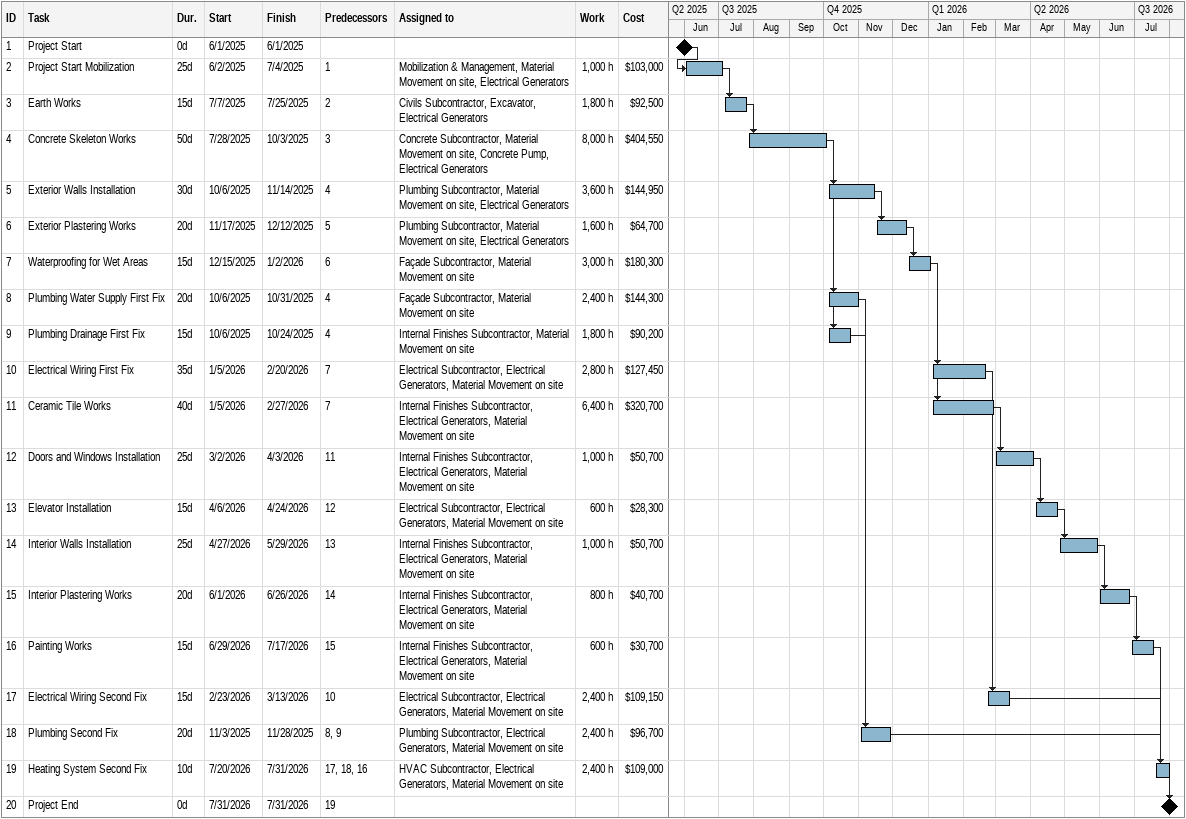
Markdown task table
| ID | Task | Duration | Start | Finish | Predecessors | Resources | Work (h) | Cost ($) |
|---|---|---|---|---|---|---|---|---|
| 1 | Project Start | 0d | 2025-06-01 | 2025-06-01 |  |  |  |  |
| 2 | Project Start Mobilization | 25d | 2025-06-02 | 2025-07-04 | 1 | Mobilization & Management, Material Movement on site, Electrical Generators | 1000 | 103000 |
| 3 | Earth Works | 15d | 2025-07-07 | 2025-07-25 | 2 | Civils Subcontractor, Excavator, Electrical Generators | 1800 | 92500 |
| 4 | Concrete Skeleton Works | 50d | 2025-07-28 | 2025-10-03 | 3 | Concrete Subcontractor, Material Movement on site, Concrete Pump, Electrical Generators | 8000 | 404550 |
| 5 | Exterior Walls Installation | 30d | 2025-10-06 | 2025-11-14 | 4 | Plumbing Subcontractor, Material Movement on site, Electrical Generators | 3600 | 144950 |
| 6 | Exterior Plastering Works | 20d | 2025-11-17 | 2025-12-12 | 5 | Plumbing Subcontractor, Material Movement on site, Electrical Generators | 1600 | 64700 |
| 7 | Waterproofing for Wet Areas | 15d | 2025-12-15 | 2026-01-02 | 6 | Façade Subcontractor, Material Movement on site | 3000 | 180300 |
| 8 | Plumbing Water Supply First Fix | 20d | 2025-10-06 | 2025-10-31 | 4 | Façade Subcontractor, Material Movement on site | 2400 | 144300 |
| 9 | Plumbing Drainage First Fix | 15d | 2025-10-06 | 2025-10-24 | 4 | Internal Finishes Subcontractor, Material Movement on site | 1800 | 90200 |
| 10 | Electrical Wiring First Fix | 35d | 2026-01-05 | 2026-02-20 | 7 | Electrical Subcontractor, Electrical Generators, Material Movement on site | 2800 | 127450 |
| 11 | Ceramic Tile Works | 40d | 2026-01-05 | 2026-02-27 | 7 | Internal Finishes Subcontractor, Electrical Generators, Material Movement on site | 6400 | 320700 |
| 12 | Doors and Windows Installation | 25d | 2026-03-02 | 2026-04-03 | 11 | Internal Finishes Subcontractor, Electrical Generators, Material Movement on site | 1000 | 50700 |
| 13 | Elevator Installation | 15d | 2026-04-06 | 2026-04-24 | 12 | Electrical Subcontractor, Electrical Generators, Material Movement on site | 600 | 28300 |
| 14 | Interior Walls Installation | 25d | 2026-04-27 | 2026-05-29 | 13 | Internal Finishes Subcontractor, Electrical Generators, Material Movement on site | 1000 | 50700 |
| 15 | Interior Plastering Works | 20d | 2026-06-01 | 2026-06-26 | 14 | Internal Finishes Subcontractor, Electrical Generators, Material Movement on site | 800 | 40700 |
| 16 | Painting Works | 15d | 2026-06-29 | 2026-07-17 | 15 | Internal Finishes Subcontractor, Electrical Generators, Material Movement on site | 600 | 30700 |
| 17 | Electrical Wiring Second Fix | 15d | 2026-02-23 | 2026-03-13 | 10 | Electrical Subcontractor, Electrical Generators, Material Movement on site | 2400 | 109150 |
| 18 | Plumbing Second Fix | 20d | 2025-11-03 | 2025-11-28 | 8, 9 | Plumbing Subcontractor, Electrical Generators, Material Movement on site | 2400 | 96700 |
| 19 | Heating System Second Fix | 10d | 2026-07-20 | 2026-07-31 | 17, 18, 16 | HVAC Subcontractor, Electrical Generators, Material Movement on site | 2400 | 109000 |
| 20 | Project End | 0d | 2026-07-31 | 2026-07-31 | 19 |  |  |  |
